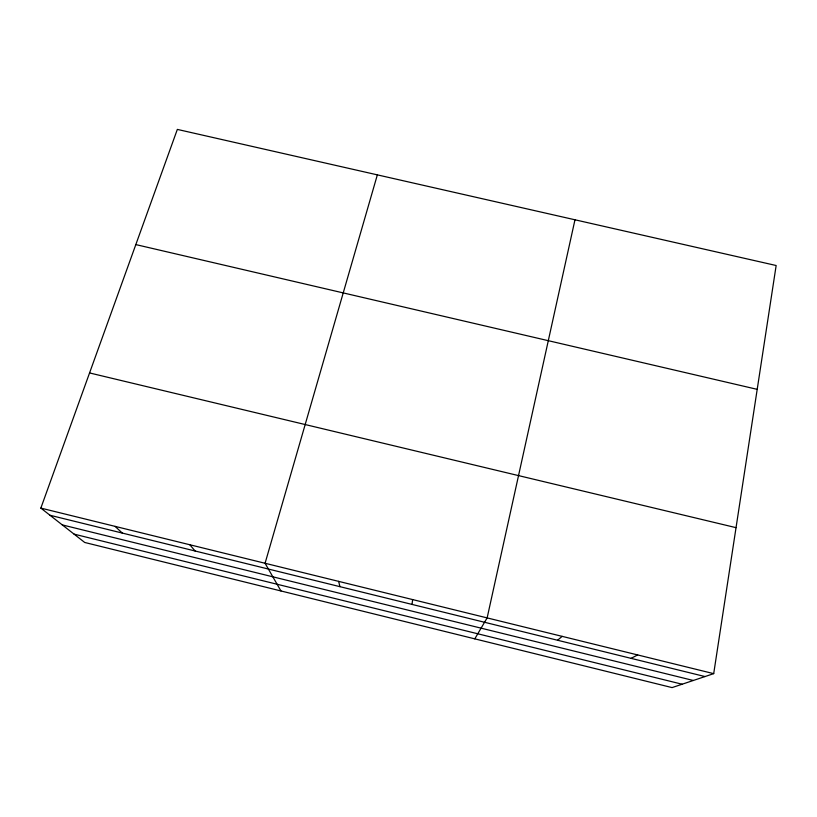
<?xml version="1.0" encoding="UTF-8"?>
<svg xmlns="http://www.w3.org/2000/svg" width="817" height="817" viewBox="0 0 817 817"><rect width="100%" height="100%" fill="white"/><g stroke="black" fill="none" stroke-linecap="round" stroke-linejoin="round"><path stroke-width="1.23" d="M412.034 604.417L412.626 599.576M713.701 673.647L776.15 265.515L177.34 129.403L40.85 508.103L84.713 542.468L672.064 687.597L713.701 673.647L40.85 508.103M574.974 219.783L487.136 617.907L474.789 638.853M377.352 174.858L265.076 563.27L280.946 590.957M557.562 640.252L562.157 636.361M631.051 658.349L637.679 654.938M135.826 244.589L757.206 389.352M89.564 372.94L736.046 527.659M49.98 515.261L705.01 676.558M62.276 524.902L693.316 680.479M74.061 534.124L682.144 684.227M115.085 526.373L122.295 533.072M189.82 544.755L195.1 550.995M338.606 581.357L339.974 586.667"/></g></svg>
